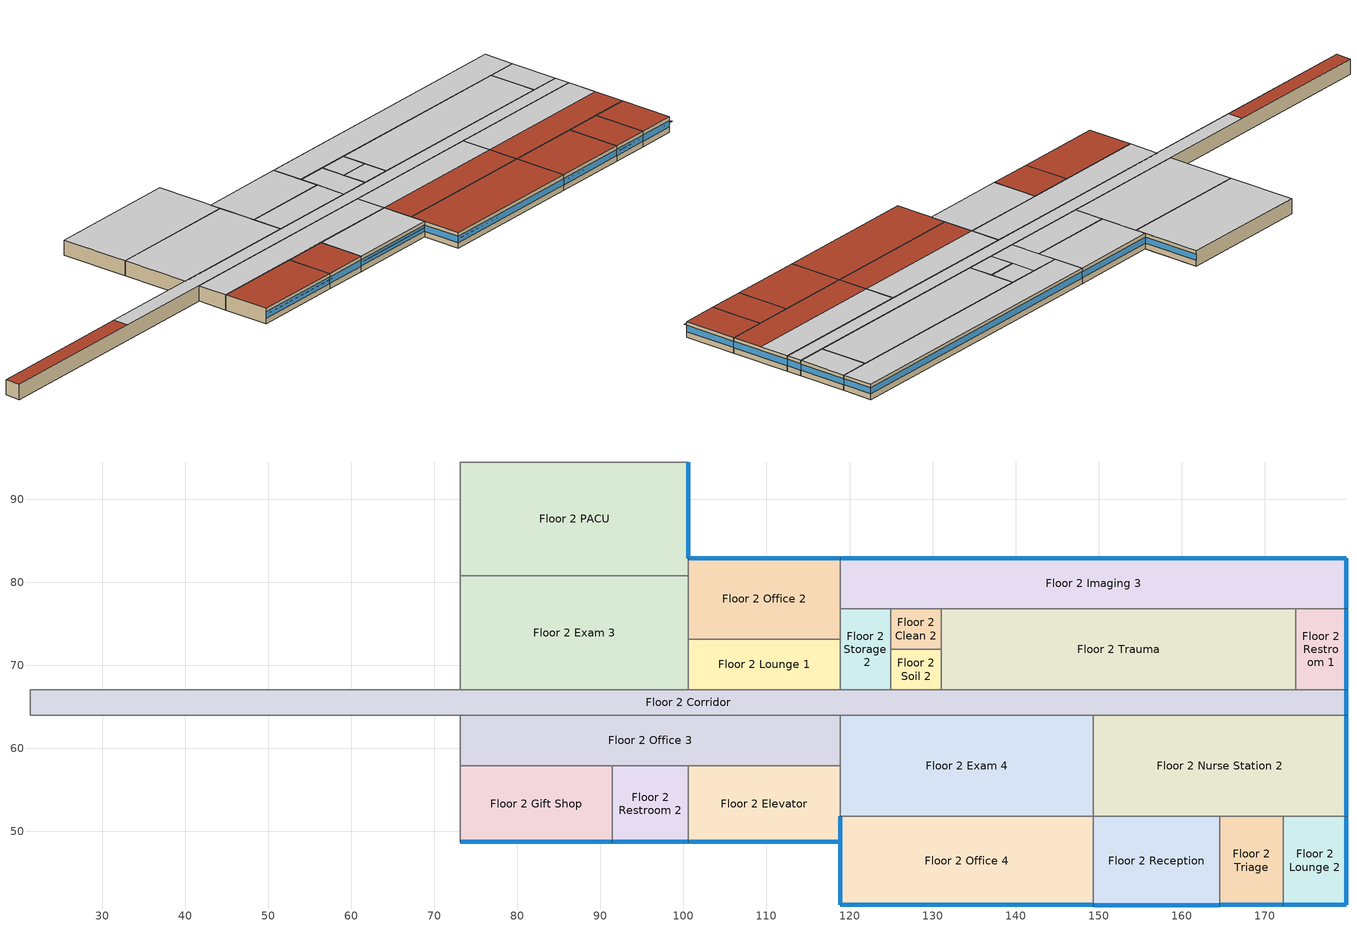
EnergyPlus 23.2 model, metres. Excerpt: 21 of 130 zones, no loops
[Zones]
Floor 2 Clean 2
 floor adiabatic (INT-FLOOR-TOPSIDE): 131.06,76.81 131.06,71.93 124.97,71.93 124.97,76.81 z3.05
 wall adiabatic (Standard_Int-Wall): 131.06,76.81 124.97,76.81 124.97,71.93 131.06,71.93 131.06,76.81 z3.05:6.1
 ceiling adiabatic (INT-FLOOR-UNDERSIDE): 124.97,76.81 124.97,71.93 131.06,71.93 131.06,76.81 z6.1
Floor 2 Corridor
 floor adiabatic (INT-FLOOR-TOPSIDE): 179.83,67.06 179.83,64.01 21.34,64.01 21.34,67.06 z3.05
 wall outside (Steel-Framed_R-13 + R-15.6 ci_Ext-wall): 179.83,64.01 179.83,67.06 z3.05:6.1
 wall adiabatic (Standard_Int-Wall): 179.83,67.06 21.34,67.06 21.34,64.01 179.83,64.01 z3.05:6.1
 window (std_window_UValue_1.647_SHGC_0.34_VT_0.69_east): 179.83,64.06 179.83,67.01 z4.15:5.41
 ceiling adiabatic (INT-FLOOR-UNDERSIDE): 52.43,67.06 52.43,64.01 179.83,64.01 179.83,67.06 z6.1
 roof outside (IEAD_R-30 ci_Roof): 21.34,67.06 21.34,64.01 52.43,64.01 52.43,67.06 z6.1
Floor 2 Elevator
 floor adiabatic (INT-FLOOR-TOPSIDE): 118.87,57.91 118.87,48.77 100.58,48.77 100.58,57.91 z3.05
 wall outside (Steel-Framed_R-13 + R-15.6 ci_Ext-wall): 100.58,48.77 118.87,48.77 z3.05:6.1
 wall adiabatic (Standard_Int-Wall): 118.87,48.77 118.87,57.91 100.58,57.91 100.58,48.77 z3.05:6.1
 window (std_window_UValue_1.647_SHGC_0.34_VT_0.69): 100.63,48.77 118.82,48.77 z4.15:5.37
 ceiling adiabatic (INT-FLOOR-UNDERSIDE): 100.58,57.91 100.58,48.77 118.87,48.77 118.87,57.91 z6.1
Floor 2 Exam 3
 floor adiabatic (INT-FLOOR-TOPSIDE): 100.58,80.77 100.58,67.06 73.15,67.06 73.15,80.77 z3.05
 wall adiabatic (Standard_Int-Wall): 73.15,67.06 100.58,67.06 100.58,80.77 73.15,80.77 73.15,67.06 z3.05:6.1
 ceiling adiabatic (INT-FLOOR-UNDERSIDE): 73.15,80.77 73.15,67.06 100.58,67.06 100.58,80.77 z6.1
Floor 2 Exam 4
 floor adiabatic (INT-FLOOR-TOPSIDE): 149.35,64.01 149.35,51.82 118.87,51.82 118.87,64.01 z3.05
 wall adiabatic (Standard_Int-Wall): 118.87,51.82 149.35,51.82 149.35,64.01 118.87,64.01 118.87,51.82 z3.05:6.1
 ceiling adiabatic (INT-FLOOR-UNDERSIDE): 118.87,64.01 118.87,57.91 149.35,57.91 149.35,64.01 z6.1
 roof outside (IEAD_R-30 ci_Roof): 118.87,57.91 118.87,51.82 149.35,51.82 149.35,57.91 z6.1
Floor 2 Gift Shop
 floor adiabatic (INT-FLOOR-TOPSIDE): 91.44,57.91 91.44,48.77 73.15,48.77 73.15,57.91 z3.05
 wall outside (Steel-Framed_R-13 + R-15.6 ci_Ext-wall): 73.15,48.77 91.44,48.77 z3.05:6.1
 wall adiabatic (Standard_Int-Wall): 91.44,48.77 91.44,57.91 73.15,57.91 73.15,48.77 z3.05:6.1
 window (std_window_UValue_1.647_SHGC_0.34_VT_0.69): 73.2,48.77 91.39,48.77 z4.15:5.37
 roof outside (IEAD_R-30 ci_Roof): 73.15,57.91 73.15,48.77 91.44,48.77 91.44,57.91 z6.1
Floor 2 Imaging 3
 floor adiabatic (INT-FLOOR-TOPSIDE): 179.83,82.91 179.83,76.81 118.87,76.81 118.87,82.91 z3.05
 wall outside (Steel-Framed_R-13 + R-15.6 ci_Ext-wall): 179.83,76.81 179.83,82.91 118.87,82.91 z3.05:6.1
 wall adiabatic (Standard_Int-Wall): 118.87,82.91 118.87,76.81 179.83,76.81 z3.05:6.1
 window (std_window_UValue_1.647_SHGC_0.34_VT_0.69_north): 179.78,82.91 118.92,82.91 z4.15:5.37
 window (std_window_UValue_1.647_SHGC_0.34_VT_0.69_east): 179.83,76.86 179.83,82.86 z4.15:5.39
 ceiling adiabatic (INT-FLOOR-UNDERSIDE): 118.87,82.91 118.87,76.81 179.83,76.81 179.83,82.91 z6.1
Floor 2 Lounge 1
 floor adiabatic (INT-FLOOR-TOPSIDE): 118.87,73.15 118.87,67.06 100.58,67.06 100.58,73.15 z3.05
 wall adiabatic (Standard_Int-Wall): 118.87,73.15 100.58,73.15 100.58,67.06 118.87,67.06 118.87,73.15 z3.05:6.1
 ceiling adiabatic (INT-FLOOR-UNDERSIDE): 100.58,73.15 100.58,67.06 118.87,67.06 118.87,73.15 z6.1
Floor 2 Lounge 2
 floor adiabatic (INT-FLOOR-TOPSIDE): 179.83,51.82 179.83,41.15 172.21,41.15 172.21,51.82 z3.05
 wall outside (Steel-Framed_R-13 + R-15.6 ci_Ext-wall): 172.21,41.15 179.83,41.15 179.83,51.82 z3.05:6.1
 wall adiabatic (Standard_Int-Wall): 179.83,51.82 172.21,51.82 172.21,41.15 z3.05:6.1
 window (std_window_UValue_1.647_SHGC_0.34_VT_0.69_east): 179.83,41.2 179.83,51.77 z4.15:5.38
 window (std_window_UValue_1.647_SHGC_0.34_VT_0.69): 172.26,41.15 179.78,41.15 z4.15:5.38
 roof outside (IEAD_R-30 ci_Roof): 172.21,51.82 172.21,41.15 179.83,41.15 179.83,51.82 z6.1
Floor 2 Nurse Station 2
 floor adiabatic (INT-FLOOR-TOPSIDE): 179.83,64.01 179.83,51.82 149.35,51.82 149.35,64.01 z3.05
 wall outside (Steel-Framed_R-13 + R-15.6 ci_Ext-wall): 179.83,51.82 179.83,64.01 z3.05:6.1
 wall adiabatic (Standard_Int-Wall): 179.83,64.01 149.35,64.01 149.35,51.82 179.83,51.82 z3.05:6.1
 window (std_window_UValue_1.647_SHGC_0.34_VT_0.69_east): 179.83,51.87 179.83,63.96 z4.15:5.38
 ceiling adiabatic (INT-FLOOR-UNDERSIDE): 149.35,64.01 149.35,57.91 179.83,57.91 179.83,64.01 z6.1
 roof outside (IEAD_R-30 ci_Roof): 149.35,57.91 149.35,51.82 179.83,51.82 179.83,57.91 z6.1
Floor 2 Office 2
 floor adiabatic (INT-FLOOR-TOPSIDE): 118.87,82.91 118.87,73.15 100.58,73.15 100.58,82.91 z3.05
 wall outside (Steel-Framed_R-13 + R-15.6 ci_Ext-wall): 118.87,82.91 100.58,82.91 z3.05:6.1
 wall adiabatic (Standard_Int-Wall): 100.58,82.91 100.58,73.15 118.87,73.15 118.87,82.91 z3.05:6.1
 window (std_window_UValue_1.647_SHGC_0.34_VT_0.69_north): 118.82,82.91 100.63,82.91 z4.15:5.37
 ceiling adiabatic (INT-FLOOR-UNDERSIDE): 100.58,82.91 100.58,73.15 118.87,73.15 118.87,82.91 z6.1
Floor 2 Office 3
 floor adiabatic (INT-FLOOR-TOPSIDE): 118.87,64.01 118.87,57.91 73.15,57.91 73.15,64.01 z3.05
 wall adiabatic (Standard_Int-Wall): 118.87,64.01 73.15,64.01 73.15,57.91 118.87,57.91 118.87,64.01 z3.05:6.1
 ceiling adiabatic (INT-FLOOR-UNDERSIDE): 73.15,64.01 73.15,57.91 118.87,57.91 118.87,64.01 z6.1
Floor 2 Office 4
 floor adiabatic (INT-FLOOR-TOPSIDE): 149.35,51.82 149.35,41.15 118.87,41.15 118.87,51.82 z3.05
 wall outside (Steel-Framed_R-13 + R-15.6 ci_Ext-wall): 118.87,51.82 118.87,41.15 149.35,41.15 z3.05:6.1
 wall adiabatic (Standard_Int-Wall): 149.35,41.15 149.35,51.82 118.87,51.82 z3.05:6.1
 window (std_window_UValue_1.647_SHGC_0.34_VT_0.69_west): 118.87,51.77 118.87,41.2 z4.15:5.38
 window (std_window_UValue_1.647_SHGC_0.34_VT_0.69): 118.92,41.15 149.3,41.15 z4.15:5.37
 roof outside (IEAD_R-30 ci_Roof): 118.87,51.82 118.87,41.15 149.35,41.15 149.35,51.82 z6.1
Floor 2 PACU
 floor adiabatic (INT-FLOOR-TOPSIDE): 100.58,94.49 100.58,80.77 73.15,80.77 73.15,94.49 z3.05
 wall outside (Steel-Framed_R-13 + R-15.6 ci_Ext-wall): 100.58,82.91 100.58,94.49 z3.05:6.1
 wall adiabatic (Standard_Int-Wall): 100.58,94.49 73.15,94.49 73.15,80.77 100.58,80.77 100.58,82.91 z3.05:6.1
 window (std_window_UValue_1.647_SHGC_0.34_VT_0.69_east): 100.58,82.96 100.58,94.44 z4.15:5.38
 ceiling adiabatic (INT-FLOOR-UNDERSIDE): 73.15,94.49 73.15,80.77 100.58,80.77 100.58,94.49 z6.1
Floor 2 Reception
 floor adiabatic (INT-FLOOR-TOPSIDE): 164.59,51.82 164.59,41.15 149.35,41.15 149.35,51.82 z3.05
 wall outside (Steel-Framed_R-13 + R-15.6 ci_Ext-wall): 149.35,41.15 164.59,41.15 z3.05:6.1
 wall adiabatic (Standard_Int-Wall): 164.59,41.15 164.59,51.82 149.35,51.82 149.35,41.15 z3.05:6.1
 window (std_window_UValue_1.647_SHGC_0.34_VT_0.69): 149.4,41.15 164.54,41.15 z4.15:5.38
 roof outside (IEAD_R-30 ci_Roof): 149.35,51.82 149.35,41.15 164.59,41.15 164.59,51.82 z6.1
Floor 2 Restroom 1
 floor adiabatic (INT-FLOOR-TOPSIDE): 179.83,76.81 179.83,67.06 173.74,67.06 173.74,76.81 z3.05
 wall outside (Steel-Framed_R-13 + R-15.6 ci_Ext-wall): 179.83,67.06 179.83,76.81 z3.05:6.1
 wall adiabatic (Standard_Int-Wall): 179.83,76.81 173.74,76.81 173.74,67.06 179.83,67.06 z3.05:6.1
 window (std_window_UValue_1.647_SHGC_0.34_VT_0.69_east): 179.83,67.11 179.83,76.76 z4.15:5.38
 ceiling adiabatic (INT-FLOOR-UNDERSIDE): 173.74,76.81 173.74,67.06 179.83,67.06 179.83,76.81 z6.1
Floor 2 Restroom 2
 floor adiabatic (INT-FLOOR-TOPSIDE): 100.58,57.91 100.58,48.77 91.44,48.77 91.44,57.91 z3.05
 wall outside (Steel-Framed_R-13 + R-15.6 ci_Ext-wall): 91.44,48.77 100.58,48.77 z3.05:6.1
 wall adiabatic (Standard_Int-Wall): 100.58,48.77 100.58,57.91 91.44,57.91 91.44,48.77 z3.05:6.1
 window (std_window_UValue_1.647_SHGC_0.34_VT_0.69): 91.49,48.77 100.53,48.77 z4.15:5.38
 roof outside (IEAD_R-30 ci_Roof): 91.44,57.91 91.44,48.77 100.58,48.77 100.58,57.91 z6.1
Floor 2 Soil 2
 floor adiabatic (INT-FLOOR-TOPSIDE): 131.06,71.93 131.06,67.06 124.97,67.06 124.97,71.93 z3.05
 wall adiabatic (Standard_Int-Wall): 131.06,71.93 124.97,71.93 124.97,67.06 131.06,67.06 131.06,71.93 z3.05:6.1
 ceiling adiabatic (INT-FLOOR-UNDERSIDE): 124.97,71.93 124.97,67.06 131.06,67.06 131.06,71.93 z6.1
Floor 2 Storage 2
 floor adiabatic (INT-FLOOR-TOPSIDE): 124.97,76.81 124.97,67.06 118.87,67.06 118.87,76.81 z3.05
 wall adiabatic (Standard_Int-Wall): 124.97,76.81 118.87,76.81 118.87,67.06 124.97,67.06 124.97,76.81 z3.05:6.1
 ceiling adiabatic (INT-FLOOR-UNDERSIDE): 118.87,76.81 118.87,67.06 124.97,67.06 124.97,76.81 z6.1
Floor 2 Trauma
 floor adiabatic (INT-FLOOR-TOPSIDE): 173.74,76.81 173.74,67.06 131.06,67.06 131.06,76.81 z3.05
 wall adiabatic (Standard_Int-Wall): 131.06,76.81 131.06,67.06 173.74,67.06 173.74,76.81 131.06,76.81 z3.05:6.1
 ceiling adiabatic (INT-FLOOR-UNDERSIDE): 131.06,76.81 131.06,67.06 173.74,67.06 173.74,76.81 z6.1
Floor 2 Triage
 floor adiabatic (INT-FLOOR-TOPSIDE): 172.21,51.82 172.21,41.15 164.59,41.15 164.59,51.82 z3.05
 wall outside (Steel-Framed_R-13 + R-15.6 ci_Ext-wall): 164.59,41.15 172.21,41.15 z3.05:6.1
 wall adiabatic (Standard_Int-Wall): 172.21,41.15 172.21,51.82 164.59,51.82 164.59,41.15 z3.05:6.1
 window (std_window_UValue_1.647_SHGC_0.34_VT_0.69): 164.64,41.15 172.16,41.15 z4.15:5.38
 roof outside (IEAD_R-30 ci_Roof): 164.59,51.82 164.59,41.15 172.21,41.15 172.21,51.82 z6.1
shading: 100.63,48.15 100.63,48.77 118.82,48.77 118.82,48.15 z5.37; 73.2,48.15 73.2,48.77 91.39,48.77 91.39,48.15 z5.37; 172.26,40.53 172.26,41.15 179.78,41.15 179.78,40.53 z5.38; 118.92,40.54 118.92,41.15 149.3,41.15 149.3,40.54 z5.37; 149.4,40.53 149.4,41.15 164.54,41.15 164.54,40.53 z5.38; 91.49,48.15 91.49,48.77 100.53,48.77 100.53,48.15 z5.38; 164.64,40.53 164.64,41.15 172.16,41.15 172.16,40.53 z5.38
[Building]
Large Hospital TSD Low-Energy Model: North Axis {deg}=0; Terrain=City; Loads Convergence Tolerance Value {W}=0.06; Temperature Convergence Tolerance Value {deltaC}=0.2; Solar Distribution=FullInteriorAndExterior; Maximum Number of Warmup Days=25; Minimum Number of Warmup Days=6
[Site:Location]
USA IL-CHICAGO-OHARE: Latitude {deg}=41.77; Longitude {deg}=-87.75; Time Zone {hr}=-6; Elevation {m}=190
[Site:GroundTemperature:BuildingSurface]
19.527, 19.502, 19.536, 19.598, 20.002, 21.64, 22.225, 22.375, 21.449, 20.121, 19.802, 19.633
[Site:WaterMainsTemperature]
Calculation Method=CORRELATION; Annual Average Outdoor Air Temperature {C}=9.69; Maximum Difference In Monthly Average Outdoor Air Temperatures {deltaC}=28.1
[SizingPeriod:DesignDay] Day of Month=21; Humidity Condition Type=Wetbulb; Barometric Pressure {Pa}=99063; Rain Indicator=No; Snow Indicator=No; Daylight Saving Time Indicator=No; Solar Model Indicator=ASHRAEClearSky
Name | Month | Day Type | Maximum Dry-Bulb Temperature {C} | Daily Dry-Bulb Temperature Range {deltaC} | Wetbulb or DewPoint at Maximum Dry-Bulb {C} | Wind Speed {m/s} | Wind Direction {deg} | Sky Clearness
CHICAGO Ann Htg 99.6% Condns DB | 1 | WinterDesignDay | -20.6 | 0 | -20.6 | 4.9 | 270 | 0
CHICAGO Ann Clg .4% Condns DB=>MWB | 7 | SummerDesignDay | 33.2 | 10.7 | 23.8 | 5.3 | 230 | 1
CHICAGO Ann Clg .4% Condns WB=>MDB | 7 | SummerDesignDay | 31.2 | 10.7 | 25.5 | 5.3 | 230 | 1
[WindowMaterial:Glazing]
Theoretical Glass [240]: Optical Data Type=SpectralAverage; Thickness {m}=0.003; Solar Transmittance at Normal Incidence=0.3196; Front Side Solar Reflectance at Normal Incidence=0.6304; Back Side Solar Reflectance at Normal Incidence=0.6304; Visible Transmittance at Normal Incidence=0.6896; Front Side Visible Reflectance at Normal Incidence=0.2604; Back Side Visible Reflectance at Normal Incidence=0.2604; Infrared Transmittance at Normal Incidence=0; Front Side Infrared Hemispherical Emissivity=0.9; Back Side Infrared Hemispherical Emissivity=0.9; Conductivity {W/m-K}=0.0068; Dirt Correction Factor for Solar and Visible Transmittance=1; Solar Diffusing=No
[Material] Thermal Absorptance=0.9
Name | Roughness | Thickness {m} | Conductivity {W/m-K} | Density {kg/m3} | Specific Heat {J/kg-K} | Solar Absorptance | Visible Absorptance
Roof Membrane | VeryRough | 0.0095 | 0.16 | 1121.29 | 1460 | 0.7 | 0.7
Roof Insulation [32] | MediumRough | 0.2571 | 0.049 | 265 | 836.8 | 0.7 | 0.7
Metal Decking | MediumSmooth | 0.0015 | 45.006 | 7680 | 418.4 | 0.7 | 0.3
GP01 1/2 GYPSUM | Smooth | 0.0127 | 0.16 | 800 | 1090 | 0.7 | 0.5
Wall Insulation [62] | MediumRough | 0.1607 | 0.045 | 265 | 836.8 | 0.7 | 0.7
1/2IN Gypsum | Smooth | 0.0127 | 0.16 | 784.9 | 830 | 0.92 | 0.92
Std Wood 6inch | MediumSmooth | 0.15 | 0.12 | 540 | 1210 | 0.7 | 0.7
Std MAT-CC05 4  MW CONCRETE | Rough | 0.1 | 0.858 | 1968 | 836.8 | 0.7 | 0.2
[Material:NoMass] Thermal Absorptance=0.9; Solar Absorptance=0.7
Name | Roughness | Thermal Resistance {m2-K/W} | Visible Absorptance
MAT-SHEATH | Rough | 0.3626 | 0.7
Std CP02 CARPET PAD | VeryRough | 0.21648 | 0.8
[Construction]
InteriorFurnishings: Std Wood 6inch
INT-FLOOR-TOPSIDE: Std MAT-CC05 4  MW CONCRETE, Std CP02 CARPET PAD
INT-FLOOR-UNDERSIDE: Std CP02 CARPET PAD, Std MAT-CC05 4  MW CONCRETE
std_window_UValue_1.647_SHGC_0.34_VT_0.69; std_window_UValue_1.647_SHGC_0.34_VT_0.69_east; std_window_UValue_1.647_SHGC_0.34_VT_0.69_north; std_window_UValue_1.647_SHGC_0.34_VT_0.69_west: Theoretical Glass [240]
IEAD_R-30 ci_Roof: Roof Membrane, Roof Insulation [32], Metal Decking
Standard_Int-Wall: GP01 1/2 GYPSUM, GP01 1/2 GYPSUM
Steel-Framed_R-13 + R-15.6 ci_Ext-wall: MAT-SHEATH, Wall Insulation [62], 1/2IN Gypsum
[Zone] Type=1; Multiplier=1; Ceiling Height {m}=AutoCalculate; Floor Area {m2}=autocalculate; Part of Total Floor Area=Yes
Name | Volume {m3}
Floor 2 Clean 2; Floor 2 Soil 2 | 90.6139
Floor 2 Corridor | 1472.48
Floor 2 Elevator; Floor 2 Gift Shop | 509.7032
Floor 2 Exam 3; Floor 2 PACU | 1146.83
Floor 2 Exam 4; Floor 2 Imaging 3; Floor 2 Nurse Station 2 | 1132.67
Floor 2 Lounge 1 | 339.8022
Floor 2 Lounge 2; Floor 2 Triage | 247.7724
Floor 2 Office 2 | 543.6835
Floor 2 Office 3 | 849.5054
Floor 2 Office 4 | 991.0896
Floor 2 Reception | 495.5448
Floor 2 Restroom 1; Floor 2 Storage 2 | 181.2278
Floor 2 Restroom 2 | 254.8516
Floor 2 Trauma | 1268.59
[InternalMass] Construction=InteriorFurnishings
Name | Zone or ZoneList | Surface Area {m2}
Floor 2 Clean 2 Internal Mass | Floor 2 Clean 2 | 59.4579
Floor 2 Corridor Internal Mass | Floor 2 Corridor | 966.1916
Floor 2 Elevator Internal Mass | Floor 2 Elevator | 334.4509
Floor 2 Exam 3 Internal Mass | Floor 2 Exam 3 | 752.5146
Floor 2 Exam 4 Internal Mass | Floor 2 Exam 4 | 743.2243
Floor 2 Gift Shop Internal Mass | Floor 2 Gift Shop | 334.4509
Floor 2 Imaging 3 Internal Mass | Floor 2 Imaging 3 | 743.2243
Floor 2 Lounge 1 Internal Mass | Floor 2 Lounge 1 | 222.9673
Floor 2 Lounge 2 Internal Mass | Floor 2 Lounge 2 | 162.5803
Floor 2 Nurse Station 2 Internal Mass | Floor 2 Nurse Station 2 | 743.2243
Floor 2 Office 2 Internal Mass | Floor 2 Office 2 | 356.7477
Floor 2 Office 3 Internal Mass | Floor 2 Office 3 | 557.4182
Floor 2 Office 4 Internal Mass | Floor 2 Office 4 | 650.3213
Floor 2 PACU Internal Mass | Floor 2 PACU | 752.5146
Floor 2 Reception Internal Mass | Floor 2 Reception | 325.1606
Floor 2 Restroom 1 Internal Mass | Floor 2 Restroom 1 | 118.9159
Floor 2 Restroom 2 Internal Mass | Floor 2 Restroom 2 | 167.2255
Floor 2 Soil 2 Internal Mass | Floor 2 Soil 2 | 59.4579
Floor 2 Storage 2 Internal Mass | Floor 2 Storage 2 | 118.9159
Floor 2 Trauma Internal Mass | Floor 2 Trauma | 832.4112
Floor 2 Triage Internal Mass | Floor 2 Triage | 162.5803
[People] Number of People Calculation Method=People; Fraction Radiant=0.3; Sensible Heat Fraction=AUTOCALCULATE; Activity Level Schedule=ACTIVITY_SCH; Enable ASHRAE 55 Comfort Warnings=No; Mean Radiant Temperature Calculation Type=ZoneAveraged; Work Efficiency Schedule=WORK_EFF_SCH; Clothing Insulation Calculation Method=ClothingInsulationSchedule; Clothing Insulation Schedule=CLOTHING_SCH; Air Velocity Schedule=AIR_VELO_SCH; Thermal Comfort Model 1 Type=FANGER
Name | Zone or ZoneList or Space or SpaceList | Number of People Schedule | Number of People
Floor 2 Clean 2 People | Floor 2 Clean 2 | BLDG_OCC_SCH_24_7 | 1.5994
Floor 2 Elevator People | Floor 2 Elevator | BLDG_OCC_SCH_24_7 | 53.9971
Floor 2 Exam 3 People | Floor 2 Exam 3 | BLDG_OCC_SCH_OFFICE | 20.2426
Floor 2 Exam 4 People | Floor 2 Exam 4 | BLDG_OCC_SCH_OFFICE | 19.9927
Floor 2 Gift Shop People | Floor 2 Gift Shop | BLDG_OCC_SCH_OFFICE | 8.9967
Floor 2 Imaging 3 People | Floor 2 Imaging 3 | BLDG_OCC_SCH_24_7 | 19.9927
Floor 2 Lounge 1 People | Floor 2 Lounge 1 | BLDG_OCC_SCH_24_7 | 5.9978
Floor 2 Lounge 2 People | Floor 2 Lounge 2 | BLDG_OCC_SCH_24_7 | 4.3734
Floor 2 Nurse Station 2 People | Floor 2 Nurse Station 2 | BLDG_OCC_SCH_24_7 | 19.9927
Floor 2 Office 2 People | Floor 2 Office 2 | BLDG_OCC_SCH_OFFICE | 9.5965
Floor 2 Office 3 People | Floor 2 Office 3 | BLDG_OCC_SCH_OFFICE | 14.9946
Floor 2 Office 4 People | Floor 2 Office 4 | BLDG_OCC_SCH_OFFICE | 17.4936
Floor 2 PACU People | Floor 2 PACU | BLDG_OCC_SCH_24_7 | 20.2426
Floor 2 Reception People | Floor 2 Reception | BLDG_OCC_SCH_24_7 | 52.4972
Floor 2 Restroom 1 People | Floor 2 Restroom 1 | BLDG_OCC_SCH_24_7 | 3.1988
Floor 2 Restroom 2 People | Floor 2 Restroom 2 | BLDG_OCC_SCH_24_7 | 4.4984
Floor 2 Soil 2 People | Floor 2 Soil 2 | BLDG_OCC_SCH_24_7 | 1.5994
Floor 2 Trauma People | Floor 2 Trauma | BLDG_OCC_SCH_24_7 | 22.3919
Floor 2 Triage People | Floor 2 Triage | BLDG_OCC_SCH_24_7 | 4.3734
[Lights] Design Level Calculation Method=LightingLevel; Return Air Fraction=0; Fraction Radiant=0.7; Fraction Visible=0.2; Fraction Replaceable=1; Return Air Fraction Calculated from Plenum Temperature=No
Name | Zone or ZoneList or Space or SpaceList | Schedule | Lighting Level {W}
Floor 2 Clean 2_Lights | Floor 2 Clean 2 | BLDG_LIGHT_SCH_24_7 | 255.9665
Floor 2 Corridor_Lights | Floor 2 Corridor | BLDG_LIGHT_SCH_24_7 | 3637.71
Floor 2 Elevator_Lights | Floor 2 Elevator | BLDG_LIGHT_SCH_24_7 | 1620.41
Floor 2 Exam 3_Lights | Floor 2 Exam 3 | BLDG_LIGHT_SCH_OFFICE | 4454.89
Floor 2 Exam 4_Lights | Floor 2 Exam 4 | BLDG_LIGHT_SCH_OFFICE | 4399.89
Floor 2 Gift Shop_Lights | Floor 2 Gift Shop | BLDG_LIGHT_SCH_OFFICE | 1439.81
Floor 2 Imaging 3_Lights | Floor 2 Imaging 3 | BLDG_LIGHT_SCH_24_7 | 1601.65
Floor 2 Lounge 1_Lights | Floor 2 Lounge 1 | BLDG_LIGHT_SCH_24_7 | 959.8742
Floor 2 Lounge 2_Lights | Floor 2 Lounge 2 | BLDG_LIGHT_SCH_24_7 | 699.9083
Floor 2 Nurse Station 2_Lights | Floor 2 Nurse Station 2 | BLDG_LIGHT_SCH_24_7 | 3998.55
Floor 2 Office 2_Lights | Floor 2 Office 2 | BLDG_LIGHT_SCH_OFFICE | 1535.8
Floor 2 Office 3_Lights | Floor 2 Office 3 | BLDG_LIGHT_SCH_OFFICE | 2399.69
Floor 2 Office 4_Lights | Floor 2 Office 4 | BLDG_LIGHT_SCH_OFFICE | 2799.63
Floor 2 PACU_Lights | Floor 2 PACU | BLDG_LIGHT_SCH_24_7 | 3239.58
Floor 2 Reception_Lights | Floor 2 Reception | BLDG_LIGHT_SCH_24_7 | 1575.4
Floor 2 Restroom 1_Lights | Floor 2 Restroom 1 | BLDG_LIGHT_SCH_24_7 | 511.9329
Floor 2 Restroom 2_Lights | Floor 2 Restroom 2 | BLDG_LIGHT_SCH_24_7 | 719.9057
Floor 2 Soil 2_Lights | Floor 2 Soil 2 | BLDG_LIGHT_SCH_24_7 | 255.9665
Floor 2 Storage 2_Lights | Floor 2 Storage 2 | BLDG_LIGHT_SCH_OFFICE | 447.7183
Floor 2 Trauma_Lights | Floor 2 Trauma | BLDG_LIGHT_SCH_24_7 | 5377.38
Floor 2 Triage_Lights | Floor 2 Triage | BLDG_LIGHT_SCH_24_7 | 1750.18
[ElectricEquipment] Design Level Calculation Method=EquipmentLevel; Fraction Latent=0; Fraction Radiant=0.5; Fraction Lost=0
Name | Zone or ZoneList or Space or SpaceList | Schedule | Design Level {W}
Floor 2 Clean 2_ElecPlug_Equip | Floor 2 Clean 2 | BLDG_EQUIP_SCH_24_7 | 640.0648
Floor 2 Corridor_ElecPlug_Equip | Floor 2 Corridor | BLDG_EQUIP_SCH_24_7 | 521.7435
Floor 2 Elevator_ElecPlug_Equip | Floor 2 Elevator | BLDG_EQUIP_SCH_24_7 | 180.6035
Floor 2 Exam 3_ElecPlug_Equip | Floor 2 Exam 3 | BLDG_EQUIP_SCH_OFFICE | 4048.53
Floor 2 Exam 4_ElecPlug_Equip | Floor 2 Exam 4 | BLDG_EQUIP_SCH_OFFICE | 3998.55
Floor 2 Gift Shop_ElecPlug_Equip | Floor 2 Gift Shop | BLDG_EQUIP_SCH_OFFICE | 899.673
Floor 2 Imaging 3_ElecPlug_Equip | Floor 2 Imaging 3 | BLDG_EQUIP_SCH_24_7 | 3998.55
Floor 2 Imaging 3_ElecProcess_Equip | Floor 2 Imaging 3 | BLDG_EQUIP_SCH_24_7 | 31999.5
Floor 2 Lounge 1_ElecPlug_Equip | Floor 2 Lounge 1 | BLDG_EQUIP_SCH_24_7 | 120.4023
Floor 2 Lounge 2_ElecPlug_Equip | Floor 2 Lounge 2 | BLDG_EQUIP_SCH_24_7 | 87.7934
Floor 2 Nurse Station 2_ElecPlug_Equip | Floor 2 Nurse Station 2 | BLDG_EQUIP_SCH_24_7 | 999.6367
Floor 2 Nurse Station 2_ElecProcess_Equip | Floor 2 Nurse Station 2 | BLDG_EQUIP_SCH_24_7 | 1999.27
Floor 2 Office 2_ElecPlug_Equip | Floor 2 Office 2 | BLDG_EQUIP_SCH_OFFICE | 959.6512
Floor 2 Office 3_ElecPlug_Equip | Floor 2 Office 3 | BLDG_EQUIP_SCH_OFFICE | 1499.46
Floor 2 Office 4_ElecPlug_Equip | Floor 2 Office 4 | BLDG_EQUIP_SCH_OFFICE | 1749.36
Floor 2 PACU_ElecPlug_Equip; Floor 2 PACU_ElecProcess_Equip | Floor 2 PACU | BLDG_EQUIP_SCH_24_7 | 4048.53
Floor 2 Reception_ElecPlug_Equip | Floor 2 Reception | BLDG_EQUIP_SCH_24_7 | 175.5867
Floor 2 Restroom 1_ElecPlug_Equip | Floor 2 Restroom 1 | BLDG_EQUIP_SCH_24_7 | 64.2146
Floor 2 Restroom 2_ElecPlug_Equip | Floor 2 Restroom 2 | BLDG_EQUIP_SCH_24_7 | 90.3018
Floor 2 Storage 2_ElecPlug_Equip | Floor 2 Storage 2 | BLDG_EQUIP_SCH_OFFICE | 639.7675
Floor 2 Trauma_ElecPlug_Equip | Floor 2 Trauma | BLDG_EQUIP_SCH_24_7 | 4478.37
Floor 2 Trauma_ElecProcess_Equip | Floor 2 Trauma | BLDG_EQUIP_SCH_24_7 | 13439.3
Floor 2 Triage_ElecPlug_Equip | Floor 2 Triage | BLDG_EQUIP_SCH_24_7 | 874.6821
[Daylighting:Controls] Daylighting Method=SplitFlux; Lighting Control Type=ContinuousOff; Minimum Input Power Fraction for Continuous or ContinuousOff Dimming Control=0; Minimum Light Output Fraction for Continuous or ContinuousOff Dimming Control=0; Probability Lighting will be Reset When Needed in Manual Stepped Control=1; Glare Calculation Azimuth Angle of View Direction Clockwise from Zone y-Axis {deg}=180; Maximum Allowable Discomfort Glare Index=20; Fraction of Lights Controlled by Reference Point 1=1; Illuminance Setpoint at Reference Point 1 {lux}=400
Name | Zone or Space | Glare Calculation Daylighting Reference Point | Daylighting Reference Point 1
Floor 2 Corridor_DaylCtrl | Floor 2 Corridor | Floor 2 Corridor_DaylRefPt1 | Floor 2 Corridor_DaylRefPt1
Floor 2 Elevator_DaylCtrl | Floor 2 Elevator | Floor 2 Elevator_DaylRefPt1 | Floor 2 Elevator_DaylRefPt1
Floor 2 Lounge 2_DaylCtrl | Floor 2 Lounge 2 | Floor 2 Lounge 2_DaylRefPt1 | Floor 2 Lounge 2_DaylRefPt1
Floor 2 Nurse Station 2_DaylCtrl | Floor 2 Nurse Station 2 | Floor 2 Nurse Station 2_DaylRefPt1 | Floor 2 Nurse Station 2_DaylRefPt1
Floor 2 Office 2_DaylCtrl | Floor 2 Office 2 | Floor 2 Office 2_DaylRefPt1 | Floor 2 Office 2_DaylRefPt1
Floor 2 Office 4_DaylCtrl | Floor 2 Office 4 | Floor 2 Office 4_DaylRefPt1 | Floor 2 Office 4_DaylRefPt1
Floor 2 Reception_DaylCtrl | Floor 2 Reception | Floor 2 Reception_DaylRefPt1 | Floor 2 Reception_DaylRefPt1
[ZoneInfiltration:DesignFlowRate] Design Flow Rate Calculation Method=Flow/ExteriorWallArea; Flow per Exterior Surface Area {m3/s-m2}=0.0002567; Constant Term Coefficient=1; Temperature Term Coefficient=0; Velocity Term Coefficient=0; Velocity Squared Term Coefficient=0
Name | Zone or ZoneList or Space or SpaceList | Schedule
Floor 2 Corridor_Infiltration | Floor 2 Corridor | INFIL_SCH
Floor 2 Elevator_Infiltration | Floor 2 Elevator | INFIL_SCH
Floor 2 Gift Shop_Infiltration | Floor 2 Gift Shop | OFFICE_INFIL_SCH
Floor 2 Imaging 3_Infiltration | Floor 2 Imaging 3 | INFIL_SCH
Floor 2 Lounge 2_Infiltration | Floor 2 Lounge 2 | INFIL_SCH
Floor 2 Nurse Station 2_Infiltration | Floor 2 Nurse Station 2 | INFIL_SCH
Floor 2 Office 2_Infiltration | Floor 2 Office 2 | OFFICE_INFIL_SCH
Floor 2 Office 4_Infiltration | Floor 2 Office 4 | OFFICE_INFIL_SCH
Floor 2 PACU_Infiltration | Floor 2 PACU | INFIL_SCH
Floor 2 Reception_Infiltration | Floor 2 Reception | INFIL_SCH
Floor 2 Restroom 1_Infiltration | Floor 2 Restroom 1 | INFIL_SCH
Floor 2 Restroom 2_Infiltration | Floor 2 Restroom 2 | INFIL_SCH
Floor 2 Triage_Infiltration | Floor 2 Triage | INFIL_SCH
[Exterior:FuelEquipment]
MOB Floor 5 Perimeter 4_Building Elevators: Fuel Use Type=Electricity; Schedule=BLDG_ELEVATORS; Design Level {W}=203699
[Exterior:Lights]
Exterior Facade Lighting: Schedule=ALWAYS_ON; Design Level {W}=5875; Control Option=AstronomicalClock
[Schedule:Compact]
BLDG_LIGHT_SCH_OFFICE: Through: 12/31, For: Weekdays, Until: 05:00, 0.05, Until: 06:00, 0.1, Until: 07:00, 0.3, Until: 19:00, 0.9, Until: 20:00, 0.5, Until: 21:00, 0.3, Until: 22:00, 0.2, Until: 23:00, 0.1, Until: 24:00, 0.05, For: Saturday, Until: 06:00, 0.05, Until: 08:00, 0.1, Until: 12:00, 0.3, Until: 17:00, 0.15, Until: 24:00, 0.05, For: SummerDesignDay, Until: 24:00, 1, For: WinterDesignDay, Until: 24:00, 0, For: AllOtherDays, Until: 24:00, 0.05
BLDG_OCC_SCH_OFFICE: Through: 12/31, For: SummerDesignDay, Until: 06:00, 0, Until: 22:00, 1, Until: 24:00, 0.05, For: WinterDesignDay, Until: 24:00, 0, For: Weekdays, Until: 05:00, 0, Until: 06:00, 0.1, Until: 07:00, 0.2, Until: 12:00, 0.95, Until: 13:00, 0.5, Until: 17:00, 0.95, Until: 19:00, 0.3, Until: 20:00, 0.1, Until: 24:00, 0.05, For: Saturday, Until: 06:00, 0, Until: 08:00, 0.1, Until: 12:00, 0.3, Until: 17:00, 0.1, Until: 24:00, 0, For: AllOtherDays, Until: 24:00, 0
BLDG_EQUIP_SCH_OFFICE: Through: 12/31, For: Weekdays, Until: 07:00, 0.4, Until: 12:00, 0.9, Until: 13:00, 0.8, Until: 17:00, 0.9, Until: 18:00, 0.65, Until: 19:00, 0.5, Until: 24:00, 0.4, For: Saturday, Until: 06:00, 0.3, Until: 08:00, 0.4, Until: 12:00, 0.5, Until: 17:00, 0.35, Until: 24:00, 0.3, For: SummerDesignDay, Until: 24:00, 1, For: WinterDesignDay, Until: 24:00, 0, For: AllOtherDays, Until: 24:00, 0.3
BLDG_OCC_SCH_24_7: Through: 12/31, For: WinterDesignDay, Until: 24:00, 0, For: AllOtherDays, Until: 04:00, 0.4, Until: 06:00, 0.65, Until: 18:00, 0.9, Until: 22:00, 0.65, Until: 24:00, 0.4
BLDG_EQUIP_SCH_24_7: Through: 12/31, For: WinterDesignDay, Until: 24:00, 0, For: AllOtherDays, Until: 04:00, 0.5, Until: 06:00, 0.8, Until: 18:00, 1, Until: 20:00, 0.8, Until: 24:00, 0.5
BLDG_LIGHT_SCH_24_7: Through: 12/31, For: WinterDesignDay, Until: 24:00, 0, For: AllOtherDays, Until: 06:00, 0.8, Until: 22:00, 0.9, Until: 24:00, 0.8
BLDG_ELEVATORS: Through: 12/31, For: WinterDesignDay, Until: 24:00, 0, For: AllOtherDays, Until: 07:00, 0.2, Until: 08:00, 0.5, Until: 09:00, 0.75, Until: 12:00, 1, Until: 13:00, 0.75, Until: 18:00, 1, Until: 21:00, 0.52, Until: 22:00, 0.28, Until: 24:00, 0.2
OFFICE_INFIL_SCH: Through: 12/31, For: SummerDesignDay, Until: 06:00, 1, Until: 22:00, 0.5, Until: 24:00, 1, For: WinterDesignDay, Until: 24:00, 1, For: Weekdays, Until: 05:00, 1, Until: 20:00, 0.5, Until: 24:00, 1, For: Saturday, Until: 06:00, 1, Until: 17:00, 0.5, Until: 24:00, 1, For: AllOtherDays, Until: 24:00, 1
INFIL_SCH: Through: 12/31, For: Weekdays, Until: 24:00, 0.5, For: Saturday, Until: 24:00, 0.5, For: SummerDesignDay WinterDesignDay, Until: 24:00, 0.5, For: Sunday Holidays AllOtherDays, Until: 24:00, 0.5
ALWAYS_ON: Through: 12/31, For: AllDays, Until: 24:00, 1
ACTIVITY_SCH: Through: 12/31, For: AllDays, Until: 24:00, 120
WORK_EFF_SCH: Through: 12/31, For: AllDays, Until: 24:00, 0
AIR_VELO_SCH: Through: 12/31, For: AllDays, Until: 24:00, 0.2
CLOTHING_SCH: Through: 04/30, For: AllDays, Until: 24:00, 1, Through: 09/30, For: AllDays, Until: 24:00, 0.5, Through: 12/31, For: AllDays, Until: 24:00, 1
